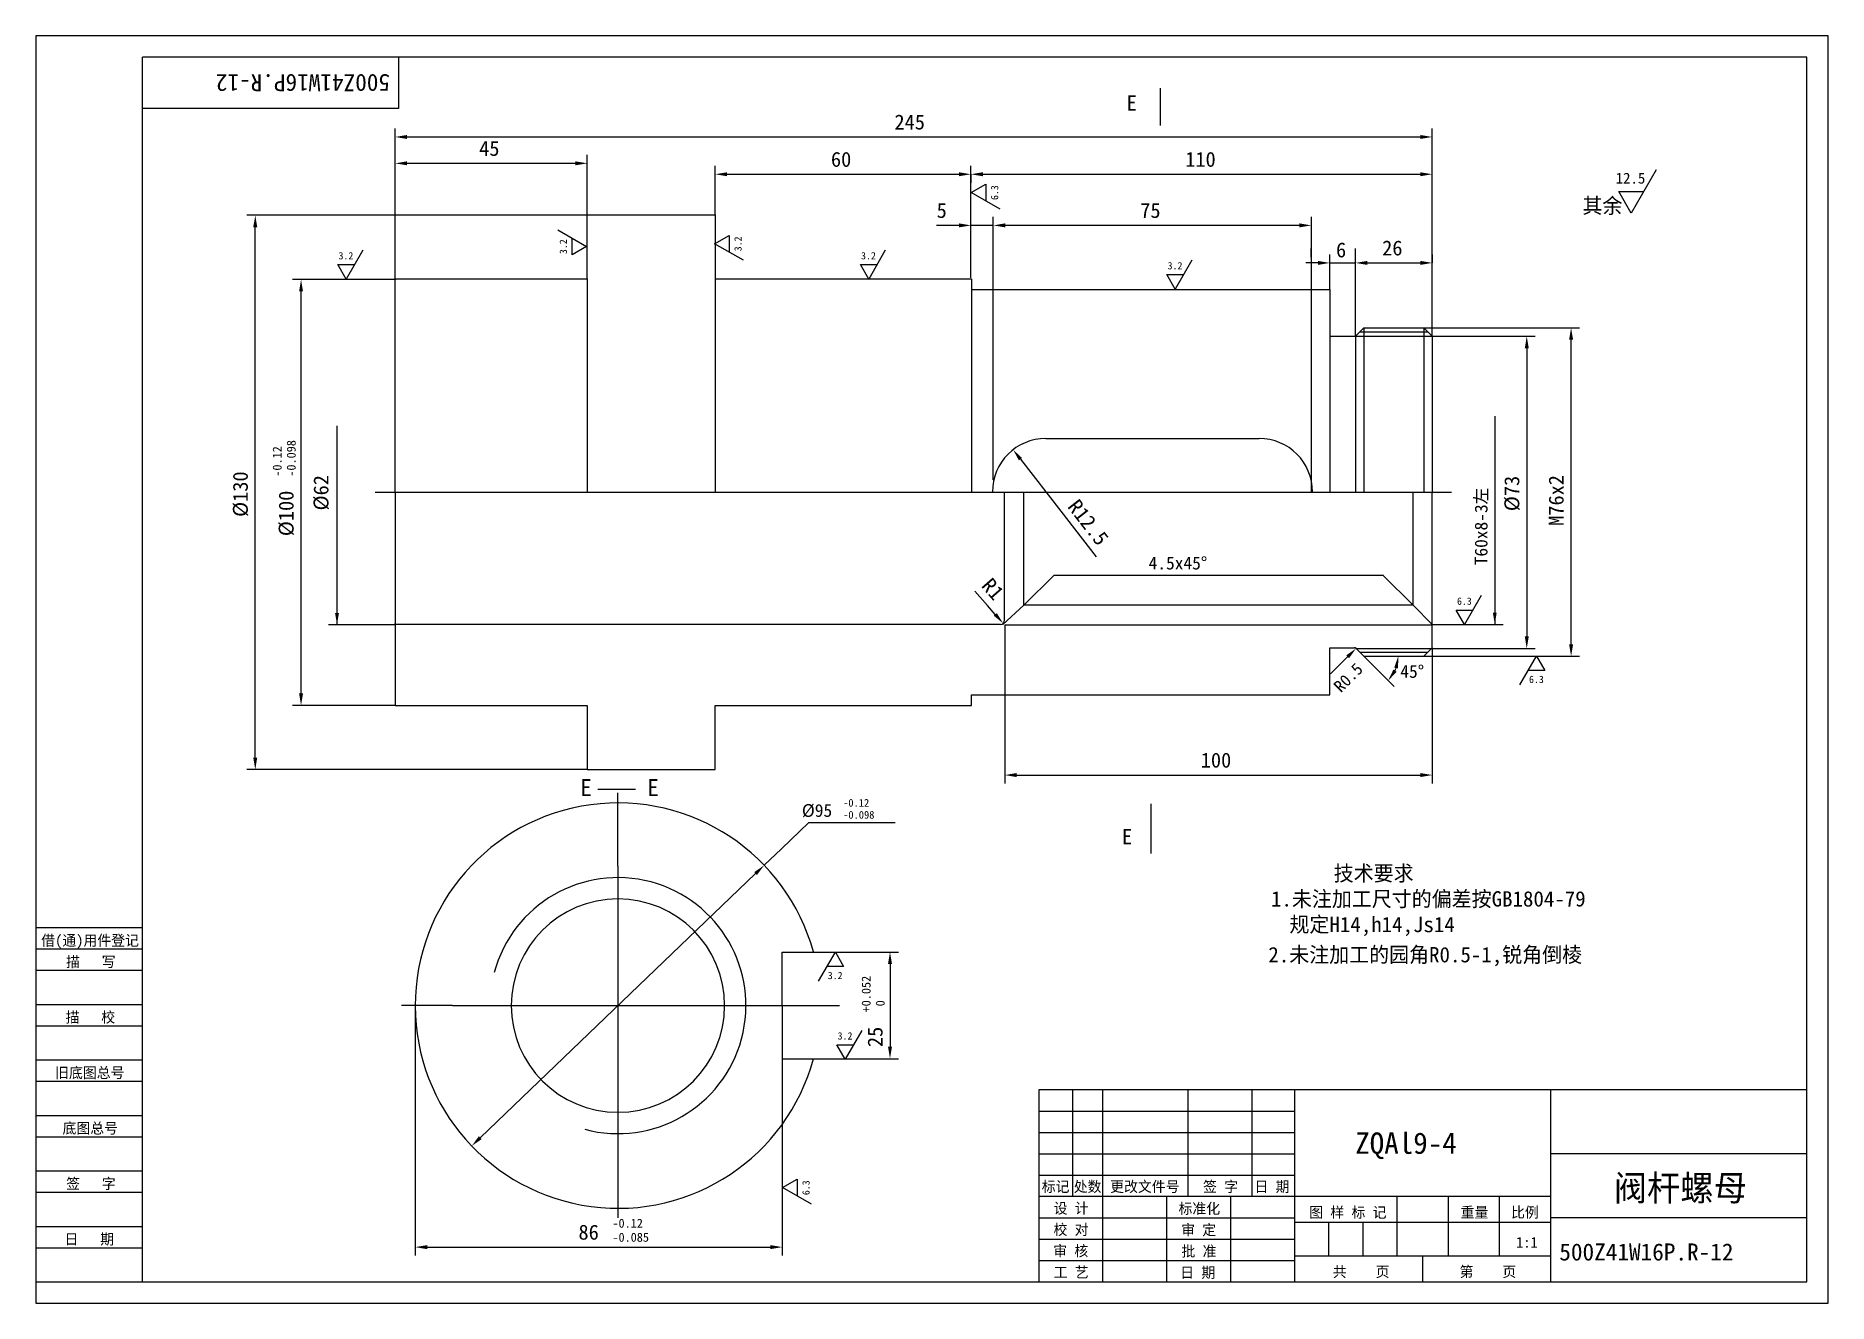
# Model space of a CAD drawing. Header units: metres. Extents: x 0 to 420, y 0 to 297.
import ezdxf

# ---------------------------------------------------------------- set-up
doc = ezdxf.new("R2010")
doc.units = ezdxf.units.M
for name, color, linetype in [('C', 6, 'Continuous'), ('D', 1, 'Continuous'), ('FL', 5, 'Continuous'), ('T', 7, 'Continuous'), ('TL', 4, 'Continuous')]:
    doc.layers.add(name, color=color, linetype=linetype)

# ---------------------------------------------------------------- blocks, each defined once
blk = doc.blocks.new('TUKUN3')
at = {"layer": 'FL'}
for p, q in [((420, 297), (0, 297)), ((0, 297), (0, 0)), ((420, 0), (420, 297)), ((0, 78), (25, 78)), ((0, 70), (25, 70)), ((0, 65), (25, 65)), ((0, 57), (25, 57)), ((0, 52), (25, 52)), ((243, 25), (243, 50)), ((250, 5), (250, 50)), ((270, 25), (270, 50)), ((285, 25), (285, 50)), ((0, 44), (25, 44)), ((235, 45), (295, 45)), ((0, 39), (25, 39)), ((235, 40), (295, 40)), ((235, 35), (295, 35)), ((0, 31), (25, 31)), ((235, 30), (295, 30)), ((0, 26), (25, 26)), ((280, 5), (280, 25)), ((0, 18), (25, 18)), ((235, 20), (295, 20)), ((0, 13), (25, 13)), ((235, 15), (295, 15)), ((235, 10), (295, 10)), ((0, 0), (420, 0))]:
    blk.add_line(p, q, dxfattribs=at)
at = {"layer": 'TL'}
for p, q in [((415, 292), (25, 292)), ((25, 5), (25, 292)), ((85, 292), (85, 280)), ((415, 5), (415, 292)), ((85, 280), (25, 280)), ((0, 88), (25, 88)), ((0, 83), (25, 83)), ((415, 50), (235, 50)), ((235, 50), (235, 5)), ((295, 5), (295, 50)), ((355, 5), (355, 50)), ((415, 35), (355, 35)), ((355, 25), (235, 25)), ((265, 5), (265, 25)), ((319, 11), (319, 25)), ((331, 11), (331, 25)), ((343, 11), (343, 25)), ((295, 19), (355, 19)), ((303, 11), (303, 19)), ((311, 11), (311, 19)), ((415, 20), (355, 20)), ((355, 11), (295, 11)), ((325, 5), (325, 11)), ((0, 5), (415, 5))]:
    blk.add_line(p, q, dxfattribs=at)
at = {"layer": 'T'}
for s, p in [('借(通)用件登记', (1.26, 83.76)), ('描   写', (7.09, 78.76)), ('描   校', (6.98, 65.76)), ('旧底图总号', (4.52, 52.76)), ('底图总号', (6.25, 39.76)), ('签   字', (7.1, 26.76)), ('标记', (235.71, 26.07)), ('处数', (243.22, 26.07)), ('更改文件号', (251.75, 26.07)), ('签 字', (273.53, 26.07)), ('日 期', (285.57, 26.07)), ('设 计', (238.5, 20.99)), ('标准化', (267.77, 20.93)), ('图 样 标 记', (298.4, 20.04)), ('重量', (333.88, 20.04)), ('比例', (345.7, 20.04)), ('校 对', (238.48, 15.99)), ('审 定', (268.39, 15.93)), ('日   期', (6.72, 13.76)), ('审 核', (238.41, 10.99)), ('批 准', (268.46, 10.93)), ('工 艺', (238.52, 5.99)), ('日 期', (268.18, 5.93)), ('共    页', (303.91, 6.13)), ('第    页', (333.62, 6.13))]:
    blk.add_text(s, height=2.5, dxfattribs=at).set_placement(p)

msp = doc.modelspace()

# ---------------------------------------------------------------- linework, layer by layer
at = {"layer": 'C'}
for p, q in [((79.48, 190.09), (331.75, 190.09)), ((136.4, 102.39), (136.4, 119.61)), ((136.4, 102.39), (136.4, 30.08)), ((136.4, 101.43), (136.4, 38.03)), ((97.65, 69.73), (85.66, 69.73)), ((97.65, 69.73), (175.94, 69.73)), ((104.7, 69.73), (168.1, 69.73)), ((175.94, 69.73), (188.3, 69.73)), ((136.4, 30.08), (136.4, 22.31)), ((136.4, 22.31), (136.4, 20))]:
    msp.add_line(p, q, dxfattribs=at)
at = {"layer": 'D'}
for p, q in [((84.2, 269.12), (84.2, 275.3)), ((87, 273.3), (324.42, 273.3)), ((327.22, 266.56), (327.22, 275.3)), ((84.2, 239.97), (84.2, 269.12)), ((129.22, 255.09), (129.22, 269.12)), ((126.42, 267.12), (87, 267.12)), ((159.18, 254.98), (159.18, 266.56)), ((219.12, 240.25), (219.12, 266.56)), ((327.22, 226.59), (327.22, 266.56)), ((379.71, 265.59), (373.86, 255.45)), ((161.98, 264.56), (216.32, 264.56)), ((219.12, 264.56), (219.12, 262.56)), ((219.21, 260.3), (222.59, 262.25)), ((221.92, 264.56), (324.42, 264.56)), ((222.59, 262.25), (222.59, 258.35)), ((370.93, 260.52), (376.78, 260.52)), ((373.86, 255.45), (370.93, 260.52)), ((225.97, 256.39), (219.21, 260.3)), ((129.17, 254.96), (49.42, 254.96)), ((51.42, 127.85), (51.42, 252.16)), ((213.52, 252.58), (211.09, 252.58)), ((216.32, 252.58), (213.52, 252.58)), ((219.12, 252.58), (219.12, 254.58)), ((224.35, 252.58), (219.12, 252.58)), ((224.35, 192.97), (224.35, 254.58)), ((224.35, 252.58), (224.35, 254.58)), ((296.11, 252.58), (227.15, 252.58)), ((298.91, 190.23), (298.91, 254.58)), ((122.29, 251.53), (129.05, 247.63)), ((125.67, 245.68), (125.67, 249.58)), ((159.07, 248.29), (162.45, 250.24)), ((165.83, 244.39), (159.07, 248.29)), ((162.45, 250.24), (162.45, 246.34)), ((76.61, 246.77), (72.71, 240.01)), ((129.05, 247.63), (125.67, 245.68)), ((199.06, 246.77), (195.16, 240.01)), ((270.89, 244.43), (266.99, 237.67)), ((300.42, 243.79), (297.62, 243.79)), ((298.84, 245.16), (298.84, 247.16)), ((303.22, 237.59), (303.22, 245.79)), ((303.22, 243.79), (309.23, 243.79)), ((309.23, 226.53), (309.23, 247.16)), ((309.23, 243.79), (309.23, 245.79)), ((309.23, 243.79), (309.23, 245.79)), ((312.03, 243.79), (324.45, 243.79)), ((327.25, 243.79), (327.25, 245.79)), ((84.36, 239.89), (60.15, 239.89)), ((72.71, 240.01), (70.75, 243.39)), ((70.75, 243.39), (74.66, 243.39)), ((195.16, 240.01), (193.21, 243.39)), ((193.21, 243.39), (197.11, 243.39)), ((265.04, 241.05), (268.94, 241.05)), ((266.99, 237.67), (265.04, 241.05)), ((62.15, 142.89), (62.15, 237.09)), ((310.23, 227.6), (326.21, 227.6)), ((325.22, 228.59), (361.76, 228.59)), ((309.22, 226.59), (351.37, 226.59)), ((349.37, 223.79), (349.37, 156.24)), ((359.76, 154.39), (359.76, 225.79)), ((341.88, 207.85), (341.88, 159.05)), ((70.57, 205.63), (70.57, 158.94)), ((230.72, 197.79), (240.16, 185.62)), ((240.16, 185.62), (248.49, 174.88)), ((231.52, 163.56), (238.59, 170.63)), ((238.59, 170.63), (295.88, 170.63)), ((295.88, 170.63), (315.79, 170.63)), ((322.72, 163.56), (315.65, 170.63)), ((222.98, 163.52), (220.06, 166.84)), ((338.7, 165.82), (334.8, 159.06)), ((224.83, 161.41), (222.98, 163.52)), ((334.8, 159.06), (332.85, 162.44)), ((332.85, 162.44), (336.75, 162.44)), ((84.36, 158.94), (68.57, 158.94)), ((227.06, 158.98), (227.06, 121.76)), ((227.06, 158.98), (327.14, 158.98)), ((327.14, 159.05), (343.88, 159.05)), ((307.39, 151.47), (304.63, 148.71)), ((309.37, 153.44), (351.37, 153.44)), ((310.23, 152.58), (326.21, 152.58)), ((311.22, 151.59), (318.29, 144.52)), ((325.22, 151.59), (361.76, 151.59)), ((327.22, 153.59), (327.22, 121.76)), ((347.78, 144.89), (351.69, 151.65)), ((351.69, 151.65), (353.64, 148.27)), ((304.63, 148.71), (303.38, 147.46)), ((353.64, 148.27), (349.73, 148.27)), ((84.22, 140.09), (60.15, 140.09)), ((129.17, 125.05), (49.42, 125.05)), ((229.86, 123.76), (324.42, 123.76)), ((131.71, 120.46), (140.52, 120.46)), ((174.72, 106.49), (181.16, 112.67)), ((181.16, 112.67), (196.5, 112.67)), ((196.5, 112.67), (201.39, 112.67)), ((170.68, 102.61), (174.72, 106.49)), ((168.66, 100.67), (104.15, 38.78)), ((182.21, 82.29), (202.16, 82.29)), ((183.44, 75.49), (187.35, 82.25)), ((187.35, 82.25), (189.3, 78.87)), ((189.3, 78.87), (185.39, 78.87)), ((200.16, 79.49), (200.16, 60.09)), ((88.9, 69.73), (88.9, 17.42)), ((193.57, 63.93), (189.67, 57.17)), ((187.71, 60.55), (191.62, 60.55)), ((189.67, 57.17), (187.71, 60.55)), ((174.91, 57.32), (174.91, 17.42)), ((182.25, 57.29), (202.16, 57.29)), ((175, 27.09), (178.38, 29.04)), ((181.76, 23.19), (175, 27.09)), ((178.38, 29.04), (178.38, 25.14)), ((88.9, 17.42), (88.9, 11.13)), ((174.91, 17.42), (174.91, 11.13)), ((91.7, 13.13), (172.11, 13.13))]:
    msp.add_line(p, q, dxfattribs=at)
msp.add_arc((311.22, 151.59), 8.03, 335.07, 339.93, dxfattribs=at)
for points in [[(87, 273.76), (87, 272.83), (84.2, 273.3)], [(324.42, 273.76), (324.42, 272.83), (327.22, 273.3)], [(87, 267.59), (87, 266.66), (84.2, 267.12)], [(126.42, 267.59), (126.42, 266.66), (129.22, 267.12)], [(161.98, 265.03), (161.98, 264.1), (159.18, 264.56)], [(216.32, 265.03), (216.32, 264.1), (219.12, 264.56)], [(221.92, 265.03), (221.92, 264.1), (219.12, 264.56)], [(324.42, 265.03), (324.42, 264.1), (327.22, 264.56)], [(50.95, 252.16), (51.88, 252.16), (51.42, 254.96)], [(216.32, 253.05), (216.32, 252.11), (219.12, 252.58)], [(227.15, 253.05), (227.15, 252.11), (224.35, 252.58)], [(296.11, 253.05), (296.11, 252.11), (298.91, 252.58)], [(300.42, 244.25), (300.42, 243.32), (303.22, 243.79)], [(312.03, 244.25), (312.03, 243.32), (309.23, 243.79)], [(324.45, 244.25), (324.45, 243.32), (327.25, 243.79)], [(61.68, 237.09), (62.61, 237.09), (62.15, 239.89)], [(359.3, 225.79), (360.23, 225.79), (359.76, 228.59)], [(348.91, 223.79), (349.84, 223.79), (349.37, 226.59)], [(230.35, 197.51), (231.09, 198.08), (229.01, 200.01)], [(71.02, 161.74), (70.57, 158.94), (70.12, 161.74)], [(224.48, 161.11), (225.18, 161.72), (226.68, 159.31)], [(342.33, 161.85), (341.88, 159.05), (341.43, 161.85)], [(348.91, 156.24), (349.84, 156.24), (349.37, 153.44)], [(307.72, 151.14), (307.06, 151.8), (309.37, 153.44)], [(318.31, 148.92), (319.23, 148.75), (319.25, 151.59)], [(359.3, 154.39), (360.23, 154.39), (359.76, 151.59)], [(318.89, 147.94), (318.12, 148.47), (316.9, 145.91)], [(61.68, 142.89), (62.61, 142.89), (62.15, 140.09)], [(50.95, 127.85), (51.88, 127.85), (51.42, 125.05)], [(229.86, 124.23), (229.86, 123.29), (227.06, 123.76)], [(324.42, 124.23), (324.42, 123.29), (327.22, 123.76)], [(168.98, 100.34), (168.34, 101.01), (170.68, 102.61)], [(199.69, 79.49), (200.62, 79.49), (200.16, 82.29)], [(199.69, 60.09), (200.62, 60.09), (200.16, 57.29)], [(104.47, 38.44), (103.83, 39.12), (102.13, 36.84)], [(91.7, 13.6), (91.7, 12.66), (88.9, 13.13)], [(172.11, 13.6), (172.11, 12.66), (174.91, 13.13)]]:
    msp.add_solid(points, dxfattribs=at)
at = {"layer": 'FL'}
msp.add_arc((136.4, 69.73), 30, 255, 165, dxfattribs=at)
at = {"layer": 'TL'}
for p, q in [((263.56, 275.99), (263.56, 284.77)), ((129.22, 240.09), (129.22, 255.09)), ((129.22, 255.09), (159.22, 255.09)), ((159.22, 255.09), (159.22, 240.09)), ((84.22, 190.09), (84.22, 240.09)), ((84.22, 240.09), (129.22, 240.09)), ((129.22, 240.09), (129.22, 190.15)), ((159.22, 240.09), (219.22, 240.09)), ((159.22, 240.09), (159.22, 190.15)), ((219.22, 240.09), (219.22, 237.59)), ((219.22, 237.59), (303.22, 237.59)), ((219.22, 237.59), (219.22, 190.15)), ((303.22, 237.59), (303.22, 226.59)), ((309.22, 226.59), (311.22, 228.59)), ((311.22, 228.59), (311.22, 190.02)), ((311.22, 228.59), (325.22, 228.59)), ((325.22, 228.59), (325.22, 190.02)), ((327.22, 226.59), (325.22, 228.59)), ((303.22, 226.59), (303.22, 190.15)), ((303.22, 226.59), (309.22, 226.59)), ((309.22, 226.59), (309.22, 190.02)), ((327.22, 226.59), (327.22, 190.09)), ((236.67, 202.63), (286.67, 202.63)), ((84.22, 190.09), (84.22, 159)), ((227.02, 160.06), (227.02, 190.03)), ((231.52, 163.56), (231.52, 190.03)), ((322.72, 163.56), (322.72, 190.06)), ((327.22, 159.06), (327.22, 190.06)), ((231.52, 163.56), (226.58, 159.04)), ((322.72, 163.56), (231.52, 163.56)), ((322.72, 163.56), (327.22, 159.06)), ((226.02, 159.06), (84, 159.06)), ((84.22, 159), (84.22, 140.09)), ((327.22, 153.59), (327.22, 159.06)), ((303.22, 142.59), (303.22, 153.59)), ((303.22, 153.59), (309.01, 153.59)), ((309.37, 153.44), (311.22, 151.59)), ((311.22, 151.59), (325.22, 151.59)), ((327.22, 153.59), (325.22, 151.59)), ((84.22, 140.09), (129.22, 140.09)), ((129.22, 140.09), (129.22, 125.09)), ((159.22, 140.09), (219.22, 140.09)), ((159.22, 125.09), (159.22, 140.09)), ((219.22, 142.59), (303.22, 142.59)), ((219.22, 140.09), (219.22, 142.59)), ((129.22, 125.09), (159.22, 125.09)), ((261.36, 105.35), (261.36, 117.02)), ((174.85, 82.29), (182.21, 82.29)), ((174.85, 69.79), (174.85, 82.29)), ((174.85, 69.79), (174.85, 57.29)), ((174.85, 57.29), (182.25, 57.29))]:
    msp.add_line(p, q, dxfattribs=at)
msp.add_lwpolyline([(161.4, 69.73, 1), (111.4, 69.73, 1), (161.4, 69.73, 1)], format="xyb", dxfattribs=at)
for centre, radius, start, end in [((236.67, 190.13), 12.5, 90, 180), ((286.67, 190.13), 12.5, 0, 90), ((226.02, 160.06), 1, 270, 0), ((309.01, 153.09), 0.5, 45, 90), ((136.4, 69.73), 47.5, 15.34, 344.82)]:
    msp.add_arc(centre, radius, start, end, dxfattribs=at)

# ---------------------------------------------------------------- block references
at = {"layer": 'D'}
msp.add_blockref('TUKUN3', (0, 0), dxfattribs=at)

# ---------------------------------------------------------------- texts
for s, height, rotation, p in [('500Z41W16P.R-12', 4, 180, (83, 288)), ('6.3', 1.7, 90, (225.52, 258.52)), ('3.2', 1.7, 90, (124.44, 245.85)), ('3.2', 1.7, 90, (165.38, 246.51)), ('-0.098', 2.1, 90, (60.89, 193.69)), ('-0.12', 2.1, 90, (57.6, 193.69)), ('%%C130', 3.5, 90, (49.67, 184.25)), ('%%c62', 3.5, 90, (68.57, 185.77)), ('%%C73', 3.5, 90, (347.62, 185.6)), ('M76x2', 3.5, 90, (358.01, 182.17)), ('%%c100', 3.5, 90, (60.4, 179.74)), ('T60x8-3左', 3, 90, (340.17, 172.92)), ('R12.5', 3.5, 307.78, (241.6, 186.62)), ('R1', 3.5, 311.28, (221.38, 168)), ('R0.5', 2.8, 45, (305.83, 142.93)), ('+0.052', 2.1, 90, (195.61, 68.14)), (' 0', 2.1, 90, (198.9, 68.14)), ('25', 3.5, 90, (198.41, 60.02)), ('6.3', 1.7, 90, (181.31, 25.31))]:
    msp.add_text(s, height=height, rotation=rotation, dxfattribs=at).set_placement(p)
for s, height, p in [('E', 3.6, (255.57, 279.48)), ('245', 3.5, (201.21, 275.05)), ('45', 3.5, (103.88, 268.87)), ('60', 3.5, (186.32, 266.31)), ('110', 3.5, (269.34, 266.31)), ('12.5', 2.55, (370.21, 262.37)), ('5', 3.5, (211.09, 254.33)), ('75', 3.5, (258.8, 254.33)), ('其余', 3.6, (362.42, 255.4)), ('6', 3.5, (304.68, 245.09)), ('26', 3.5, (315.49, 245.54)), ('3.2', 1.7, (70.93, 244.62)), ('3.2', 1.7, (193.38, 244.62)), ('3.2', 1.7, (265.21, 242.28)), ('4.5x45%%d', 3, (260.76, 171.94)), ('6.3', 1.7, (333.02, 163.67)), ('45%%d', 3, (319.74, 146.55)), ('6.3', 1.7, (349.9, 145.34)), ('100', 3.5, (272.98, 125.51)), ('-0.12', 1.8, (189.17, 116.36)), ('%%C95', 3, (179.5, 113.96)), ('-0.098', 1.8, (189.17, 113.54)), ('E', 3.6, (254.47, 107.54)), ('      技术要求', 3.6, (289.44, 98.95)), ('1.未注加工尺寸的偏差按GB1804-79', 3.6, (289.44, 92.95)), ('规定H14,h14,Js14', 3.6, (293.76, 86.95)), ('2.未注加工的园角R0.5-1,锐角倒棱', 3.6, (288.82, 79.87)), ('3.2', 1.7, (185.57, 75.94)), ('3.2', 1.7, (187.88, 61.78)), ('ZQAl9-4', 5, (309.17, 35)), ('阀杆螺母', 6, (369.76, 24)), ('86', 3.5, (127.16, 14.88)), ('-0.12', 2.1, (135.11, 17.68)), ('-0.085', 2.1, (135.11, 14.39)), ('1:1', 2.5, (346.86, 13)), ('500Z41W16P.R-12', 4, (357, 10))]:
    msp.add_text(s, height=height, dxfattribs=at).set_placement(p)
at = {"layer": 'TL'}
for p in [(127.58, 118.84), (143.28, 118.84)]:
    msp.add_text('E', height=4, dxfattribs=at).set_placement(p)

doc.saveas('drawing.dxf')
